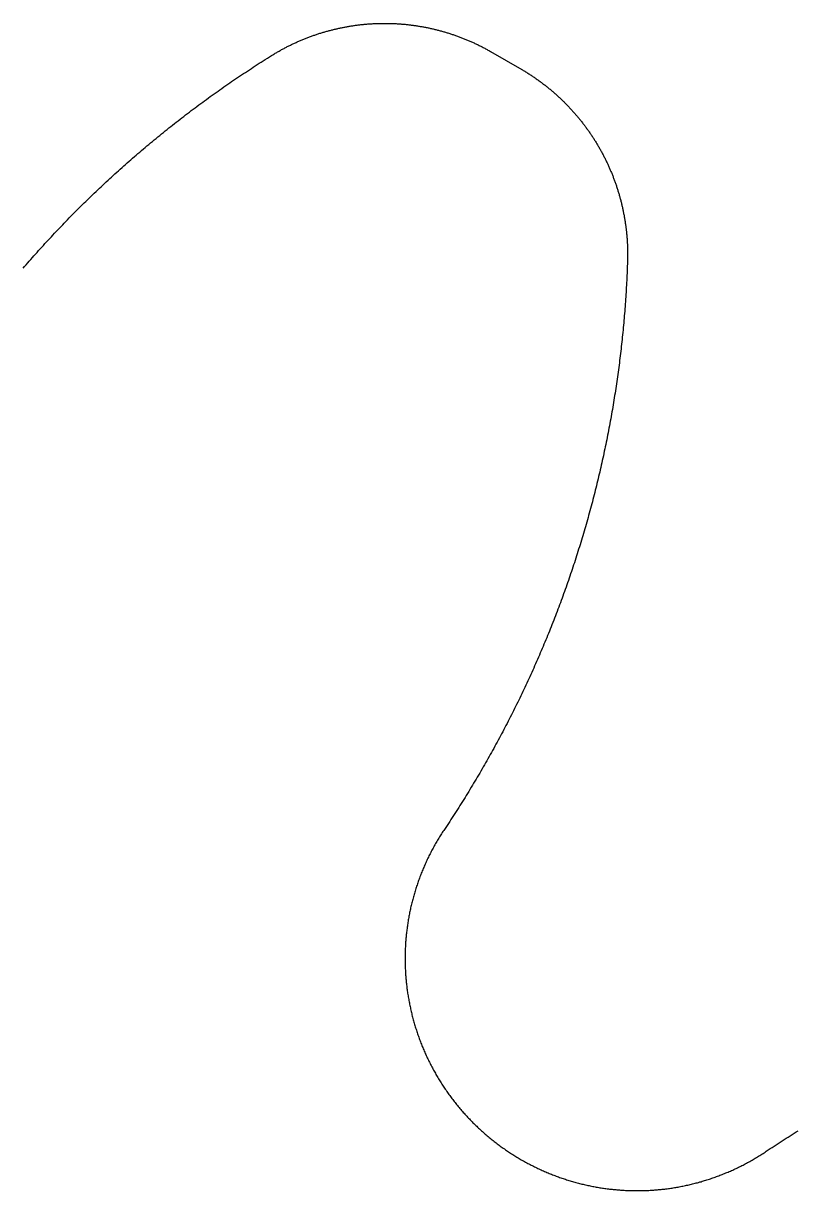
# Model space of a CAD drawing. Header units: millimetres. Extents: x 0 to 300, y 0 to 160.
# Drawn here: x 186.599 to 189.491, y 129.222 to 133.581 of the extents above; entities that cross this region are included whole.
import ezdxf

# ---------------------------------------------------------------- set-up
doc = ezdxf.new("R2010")
doc.units = ezdxf.units.MM
doc.header["$MEASUREMENT"] = 0
doc.layers.add('Layer 1', color=1, linetype='Continuous', true_color=0xff0000)

msp = doc.modelspace()

# ---------------------------------------------------------------- linework, layer by layer
at = {"layer": 'Layer 1'}
msp.add_lwpolyline([(186.5977, 132.6663), (186.6034, 132.673), (186.6092, 132.6796), (186.6149, 132.6862), (186.6207, 132.6929), (186.6265, 132.6995), (186.6324, 132.706), (186.6382, 132.7126), (186.644, 132.7192), (186.6499, 132.7257), (186.6558, 132.7323), (186.6617, 132.7388), (186.6676, 132.7453), (186.6735, 132.7518), (186.6794, 132.7583), (186.6854, 132.7648), (186.6913, 132.7712), (186.6973, 132.7777), (186.7033, 132.7841), (186.7093, 132.7905), (186.7153, 132.797), (186.7213, 132.8033), (186.7274, 132.8097), (186.7334, 132.8161), (186.7395, 132.8225), (186.7456, 132.8288), (186.7517, 132.8351), (186.7578, 132.8415), (186.7639, 132.8478), (186.7701, 132.8541), (186.7762, 132.8603), (186.7824, 132.8666), (186.7886, 132.8728), (186.7948, 132.8791), (186.801, 132.8853), (186.8072, 132.8915), (186.8134, 132.8977), (186.8197, 132.9039), (186.826, 132.9101), (186.8322, 132.9162), (186.8385, 132.9224), (186.8448, 132.9285), (186.8512, 132.9346), (186.8575, 132.9407), (186.8638, 132.9468), (186.8702, 132.9529), (186.8766, 132.959), (186.883, 132.965), (186.8894, 132.971), (186.8958, 132.9771), (186.9022, 132.9831), (186.9086, 132.9891), (186.9151, 132.9951), (186.9215, 133.001), (186.928, 133.007), (186.9345, 133.0129), (186.941, 133.0188), (186.9475, 133.0248), (186.9541, 133.0307), (186.9606, 133.0365), (186.9672, 133.0424), (186.9738, 133.0483), (186.9803, 133.0541), (186.9869, 133.0599), (186.9936, 133.0658), (187.0002, 133.0716), (187.0068, 133.0773), (187.0135, 133.0831), (187.0201, 133.0889), (187.0268, 133.0946), (187.0335, 133.1003), (187.0402, 133.1061), (187.0469, 133.1118), (187.0536, 133.1174), (187.0604, 133.1231), (187.0671, 133.1288), (187.0739, 133.1344), (187.0807, 133.1401), (187.0875, 133.1457), (187.0943, 133.1513), (187.1011, 133.1569), (187.1079, 133.1624), (187.1148, 133.168), (187.1216, 133.1735), (187.1285, 133.1791), (187.1354, 133.1846), (187.1423, 133.1901), (187.1492, 133.1956), (187.1561, 133.201), (187.163, 133.2065), (187.17, 133.2119), (187.1769, 133.2174), (187.1839, 133.2228), (187.1909, 133.2282), (187.1979, 133.2336), (187.2049, 133.2389), (187.2119, 133.2443), (187.2189, 133.2496), (187.226, 133.2549), (187.233, 133.2602), (187.2401, 133.2655), (187.2472, 133.2708), (187.2543, 133.2761), (187.2614, 133.2813), (187.2685, 133.2866), (187.2756, 133.2918), (187.2827, 133.297), (187.2899, 133.3022), (187.2971, 133.3074), (187.3042, 133.3125), (187.3114, 133.3177), (187.3186, 133.3228), (187.3258, 133.3279), (187.3331, 133.333), (187.3403, 133.3381), (187.3476, 133.3432), (187.3548, 133.3482), (187.3621, 133.3532), (187.3694, 133.3583), (187.3767, 133.3633), (187.384, 133.3683), (187.3913, 133.3732), (187.3986, 133.3782), (187.406, 133.3832), (187.4133, 133.3881), (187.4207, 133.393), (187.4281, 133.3979), (187.4355, 133.4028), (187.4429, 133.4077), (187.4503, 133.4125), (187.4577, 133.4173), (187.4652, 133.4222), (187.4726, 133.427), (187.4801, 133.4318), (187.4876, 133.4365), (187.495, 133.4413), (187.5025, 133.446), (187.5101, 133.4508), (187.5176, 133.4555), (187.5251, 133.4602), (187.528, 133.462), (187.531, 133.4638), (187.5339, 133.4656), (187.5368, 133.4673), (187.5398, 133.4691), (187.5427, 133.4708), (187.5457, 133.4725), (187.5486, 133.4743), (187.5516, 133.476), (187.5546, 133.4776), (187.5576, 133.4793), (187.5606, 133.481), (187.5635, 133.4826), (187.5665, 133.4843), (187.5695, 133.4859), (187.5725, 133.4875), (187.5756, 133.4891), (187.5786, 133.4906), (187.5816, 133.4922), (187.5846, 133.4938), (187.5877, 133.4953), (187.5907, 133.4968), (187.5937, 133.4983), (187.5968, 133.4998), (187.5998, 133.5013), (187.6029, 133.5028), (187.6059, 133.5042), (187.609, 133.5057), (187.6121, 133.5071), (187.6152, 133.5085), (187.6182, 133.5099), (187.6213, 133.5113), (187.6244, 133.5127), (187.6275, 133.514), (187.6306, 133.5154), (187.6337, 133.5167), (187.6368, 133.518), (187.6399, 133.5193), (187.643, 133.5206), (187.6462, 133.5219), (187.6493, 133.5232), (187.6524, 133.5244), (187.6555, 133.5256), (187.6587, 133.5269), (187.6618, 133.5281), (187.665, 133.5293), (187.6681, 133.5305), (187.6713, 133.5316), (187.6744, 133.5328), (187.6776, 133.5339), (187.6807, 133.535), (187.6839, 133.5362), (187.6871, 133.5373), (187.6902, 133.5383), (187.6934, 133.5394), (187.6966, 133.5405), (187.6998, 133.5415), (187.703, 133.5425), (187.7062, 133.5436), (187.7094, 133.5446), (187.7126, 133.5456), (187.7158, 133.5465), (187.719, 133.5475), (187.7222, 133.5484), (187.7254, 133.5494), (187.7286, 133.5503), (187.7318, 133.5512), (187.735, 133.5521), (187.7382, 133.553), (187.7415, 133.5539), (187.7447, 133.5547), (187.7479, 133.5555), (187.7512, 133.5564), (187.7544, 133.5572), (187.7576, 133.558), (187.7609, 133.5588), (187.7641, 133.5595), (187.7674, 133.5603), (187.7706, 133.561), (187.7739, 133.5618), (187.7771, 133.5625), (187.7804, 133.5632), (187.7836, 133.5639), (187.7869, 133.5646), (187.7902, 133.5652), (187.7934, 133.5659), (187.7967, 133.5665), (187.8, 133.5671), (187.8032, 133.5677), (187.8065, 133.5683), (187.8098, 133.5689), (187.8131, 133.5695), (187.8163, 133.57), (187.8196, 133.5706), (187.8229, 133.5711), (187.8262, 133.5716), (187.8295, 133.5721), (187.8328, 133.5726), (187.8361, 133.573), (187.8393, 133.5735), (187.8426, 133.5739), (187.8459, 133.5744), (187.8492, 133.5748), (187.8525, 133.5752), (187.8558, 133.5756), (187.8591, 133.576), (187.8624, 133.5763), (187.8657, 133.5767), (187.869, 133.577), (187.8723, 133.5773), (187.8756, 133.5776), (187.8789, 133.5779), (187.8822, 133.5782), (187.8856, 133.5785), (187.8889, 133.5787), (187.8922, 133.5789), (187.8955, 133.5792), (187.8988, 133.5794), (187.9021, 133.5796), (187.9054, 133.5798), (187.9087, 133.5799), (187.912, 133.5801), (187.9154, 133.5802), (187.9187, 133.5803), (187.922, 133.5805), (187.9253, 133.5806), (187.9286, 133.5806), (187.9319, 133.5807), (187.9353, 133.5808), (187.9386, 133.5808), (187.9419, 133.5809), (187.9452, 133.5809), (187.9485, 133.5809), (187.9518, 133.5809), (187.9552, 133.5808), (187.9585, 133.5808), (187.9618, 133.5808), (187.9651, 133.5807), (187.9684, 133.5806), (187.9717, 133.5805), (187.9751, 133.5804), (187.9784, 133.5803), (187.9817, 133.5802), (187.985, 133.58), (187.9883, 133.5798), (187.9916, 133.5797), (187.995, 133.5795), (187.9983, 133.5793), (188.0016, 133.5791), (188.0049, 133.5788), (188.0082, 133.5786), (188.0115, 133.5783), (188.0148, 133.5781), (188.0181, 133.5778), (188.0214, 133.5775), (188.0248, 133.5772), (188.0281, 133.5768), (188.0314, 133.5765), (188.0347, 133.5761), (188.038, 133.5758), (188.0413, 133.5754), (188.0446, 133.575), (188.0479, 133.5746), (188.0512, 133.5742), (188.0545, 133.5737), (188.0578, 133.5733), (188.0611, 133.5728), (188.0644, 133.5723), (188.0676, 133.5719), (188.0709, 133.5713), (188.0742, 133.5708), (188.0775, 133.5703), (188.0808, 133.5697), (188.0841, 133.5692), (188.0874, 133.5686), (188.0906, 133.568), (188.0939, 133.5674), (188.0972, 133.5668), (188.1005, 133.5662), (188.1037, 133.5655), (188.107, 133.5649), (188.1103, 133.5642), (188.1135, 133.5635), (188.1168, 133.5628), (188.1201, 133.5621), (188.1233, 133.5614), (188.1266, 133.5607), (188.1298, 133.5599), (188.1331, 133.5591), (188.1363, 133.5583), (188.1396, 133.5576), (188.1428, 133.5567), (188.1461, 133.5559), (188.1493, 133.5551), (188.1525, 133.5542), (188.1558, 133.5534), (188.159, 133.5525), (188.1622, 133.5516), (188.1655, 133.5507), (188.1687, 133.5498), (188.1719, 133.5489), (188.1751, 133.5479), (188.1783, 133.5469), (188.1816, 133.546), (188.1848, 133.545), (188.188, 133.544), (188.1912, 133.543), (188.1944, 133.5419), (188.1976, 133.5409), (188.2008, 133.5398), (188.2039, 133.5388), (188.2071, 133.5377), (188.2103, 133.5366), (188.2135, 133.5355), (188.2167, 133.5343), (188.2198, 133.5332), (188.223, 133.5321), (188.2262, 133.5309), (188.2293, 133.5297), (188.2325, 133.5285), (188.2356, 133.5273), (188.2388, 133.5261), (188.2419, 133.5248), (188.2451, 133.5236), (188.2482, 133.5223), (188.2513, 133.5211), (188.2545, 133.5198), (188.2576, 133.5185), (188.2607, 133.5171), (188.2638, 133.5158), (188.2669, 133.5145), (188.27, 133.5131), (188.2731, 133.5117), (188.2762, 133.5103), (188.2793, 133.5089), (188.2824, 133.5075), (188.2855, 133.5061), (188.2886, 133.5046), (188.2917, 133.5032), (188.2947, 133.5017), (188.2978, 133.5002), (188.3009, 133.4987), (188.3039, 133.4972), (188.307, 133.4957), (188.31, 133.4942), (188.3131, 133.4926), (188.3161, 133.491), (188.3191, 133.4894), (188.3222, 133.4879), (188.3252, 133.4862), (188.3282, 133.4846), (188.3312, 133.483), (188.3342, 133.4813), (188.3372, 133.4797), (188.3402, 133.478), (188.3432, 133.4763), (188.4601, 133.4088), (188.4631, 133.407), (188.466, 133.4053), (188.469, 133.4035), (188.4719, 133.4017), (188.4748, 133.3999), (188.4777, 133.3981), (188.4806, 133.3963), (188.4835, 133.3945), (188.4864, 133.3926), (188.4893, 133.3908), (188.4922, 133.3889), (188.495, 133.3871), (188.4979, 133.3852), (188.5007, 133.3833), (188.5035, 133.3814), (188.5064, 133.3795), (188.5092, 133.3775), (188.512, 133.3756), (188.5147, 133.3737), (188.5175, 133.3717), (188.5203, 133.3697), (188.5231, 133.3678), (188.5258, 133.3658), (188.5286, 133.3638), (188.5313, 133.3617), (188.534, 133.3597), (188.5367, 133.3577), (188.5394, 133.3556), (188.5421, 133.3536), (188.5448, 133.3515), (188.5475, 133.3495), (188.5501, 133.3474), (188.5528, 133.3453), (188.5554, 133.3432), (188.5581, 133.3411), (188.5607, 133.3389), (188.5633, 133.3368), (188.5659, 133.3346), (188.5685, 133.3325), (188.5711, 133.3303), (188.5736, 133.3281), (188.5762, 133.326), (188.5788, 133.3238), (188.5813, 133.3216), (188.5838, 133.3193), (188.5863, 133.3171), (188.5889, 133.3149), (188.5914, 133.3126), (188.5938, 133.3104), (188.5963, 133.3081), (188.5988, 133.3058), (188.6013, 133.3035), (188.6037, 133.3012), (188.6061, 133.2989), (188.6086, 133.2966), (188.611, 133.2943), (188.6134, 133.292), (188.6158, 133.2896), (188.6182, 133.2873), (188.6206, 133.2849), (188.6229, 133.2826), (188.6253, 133.2802), (188.6276, 133.2778), (188.63, 133.2754), (188.6323, 133.273), (188.6346, 133.2706), (188.6369, 133.2681), (188.6392, 133.2657), (188.6415, 133.2633), (188.6437, 133.2608), (188.646, 133.2584), (188.6482, 133.2559), (188.6505, 133.2534), (188.6527, 133.2509), (188.6549, 133.2484), (188.6571, 133.2459), (188.6593, 133.2434), (188.6615, 133.2409), (188.6637, 133.2384), (188.6658, 133.2358), (188.668, 133.2333), (188.6701, 133.2307), (188.6722, 133.2282), (188.6743, 133.2256), (188.6765, 133.223), (188.6785, 133.2204), (188.6806, 133.2178), (188.6827, 133.2152), (188.6848, 133.2126), (188.6868, 133.21), (188.6889, 133.2074), (188.6909, 133.2047), (188.6929, 133.2021), (188.6949, 133.1994), (188.6969, 133.1968), (188.6989, 133.1941), (188.7008, 133.1914), (188.7028, 133.1887), (188.7048, 133.186), (188.7067, 133.1833), (188.7086, 133.1806), (188.7105, 133.1779), (188.7124, 133.1752), (188.7143, 133.1725), (188.7162, 133.1697), (188.7181, 133.167), (188.7199, 133.1642), (188.7218, 133.1615), (188.7236, 133.1587), (188.7254, 133.1559), (188.7272, 133.1531), (188.729, 133.1504), (188.7308, 133.1476), (188.7326, 133.1448), (188.7343, 133.1419), (188.7361, 133.1391), (188.7378, 133.1363), (188.7396, 133.1335), (188.7413, 133.1306), (188.743, 133.1278), (188.7447, 133.1249), (188.7464, 133.1221), (188.748, 133.1192), (188.7497, 133.1163), (188.7513, 133.1134), (188.753, 133.1106), (188.7546, 133.1077), (188.7562, 133.1048), (188.7578, 133.1018), (188.7594, 133.0989), (188.7609, 133.096), (188.7625, 133.0931), (188.764, 133.0902), (188.7656, 133.0872), (188.7671, 133.0843), (188.7686, 133.0813), (188.7701, 133.0784), (188.7716, 133.0754), (188.7731, 133.0724), (188.7745, 133.0694), (188.776, 133.0664), (188.7774, 133.0635), (188.7789, 133.0605), (188.7803, 133.0575), (188.7817, 133.0545), (188.7831, 133.0514), (188.7844, 133.0484), (188.7858, 133.0454), (188.7872, 133.0424), (188.7885, 133.0393), (188.7898, 133.0363), (188.7911, 133.0332), (188.7924, 133.0302), (188.7937, 133.0271), (188.795, 133.024), (188.7963, 133.021), (188.7975, 133.0179), (188.7988, 133.0148), (188.8, 133.0117), (188.8012, 133.0086), (188.8024, 133.0055), (188.8036, 133.0024), (188.8048, 132.9993), (188.8059, 132.9962), (188.8071, 132.9931), (188.8082, 132.9899), (188.8093, 132.9868), (188.8104, 132.9837), (188.8115, 132.9805), (188.8126, 132.9774), (188.8137, 132.9742), (188.8147, 132.9711), (188.8158, 132.9679), (188.8168, 132.9648), (188.8178, 132.9616), (188.8189, 132.9584), (188.8198, 132.9552), (188.8208, 132.952), (188.8218, 132.9489), (188.8227, 132.9457), (188.8237, 132.9425), (188.8246, 132.9393), (188.8255, 132.9361), (188.8264, 132.9328), (188.8273, 132.9296), (188.8282, 132.9264), (188.8291, 132.9232), (188.8299, 132.9199), (188.8307, 132.9167), (188.8316, 132.9135), (188.8324, 132.9102), (188.8332, 132.907), (188.834, 132.9037), (188.8347, 132.9005), (188.8355, 132.8972), (188.8362, 132.8939), (188.8369, 132.8907), (188.8377, 132.8874), (188.8384, 132.8841), (188.839, 132.8809), (188.8397, 132.8776), (188.8404, 132.8743), (188.841, 132.871), (188.8417, 132.8677), (188.8423, 132.8644), (188.8429, 132.8611), (188.8435, 132.8578), (188.8441, 132.8545), (188.8446, 132.8512), (188.8452, 132.8479), (188.8457, 132.8445), (188.8462, 132.8412), (188.8467, 132.8379), (188.8472, 132.8346), (188.8477, 132.8312), (188.8482, 132.8279), (188.8486, 132.8245), (188.8491, 132.8212), (188.8495, 132.8179), (188.8499, 132.8145), (188.8503, 132.8112), (188.8507, 132.8078), (188.8511, 132.8044), (188.8514, 132.8011), (188.8518, 132.7977), (188.8521, 132.7943), (188.8524, 132.791), (188.8527, 132.7876), (188.853, 132.7842), (188.8533, 132.7808), (188.8535, 132.7775), (188.8538, 132.7741), (188.854, 132.7707), (188.8542, 132.7673), (188.8544, 132.7639), (188.8546, 132.7605), (188.8548, 132.7571), (188.8549, 132.7537), (188.8551, 132.7503), (188.8552, 132.7469), (188.8553, 132.7435), (188.8554, 132.7401), (188.8555, 132.7367), (188.8555, 132.7333), (188.8556, 132.7299), (188.8556, 132.7265), (188.8557, 132.723), (188.8557, 132.7196), (188.8557, 132.7162), (188.8557, 132.7128), (188.8556, 132.7093), (188.8556, 132.7059), (188.8555, 132.7025), (188.8554, 132.6991), (188.8554, 132.6956), (188.8552, 132.6922), (188.8549, 132.6833), (188.8546, 132.6744), (188.8543, 132.6656), (188.8539, 132.6567), (188.8535, 132.6479), (188.8531, 132.639), (188.8527, 132.6301), (188.8523, 132.6213), (188.8518, 132.6124), (188.8514, 132.6036), (188.8509, 132.5947), (188.8504, 132.5859), (188.8498, 132.577), (188.8493, 132.5682), (188.8487, 132.5594), (188.8481, 132.5505), (188.8475, 132.5417), (188.8469, 132.5329), (188.8462, 132.524), (188.8455, 132.5152), (188.8449, 132.5064), (188.8441, 132.4976), (188.8434, 132.4887), (188.8427, 132.4799), (188.8419, 132.4711), (188.8411, 132.4623), (188.8403, 132.4535), (188.8395, 132.4447), (188.8387, 132.4359), (188.8378, 132.4271), (188.8369, 132.4183), (188.836, 132.4095), (188.8351, 132.4007), (188.8342, 132.3919), (188.8332, 132.3831), (188.8322, 132.3744), (188.8312, 132.3656), (188.8302, 132.3568), (188.8292, 132.348), (188.8282, 132.3393), (188.8271, 132.3305), (188.826, 132.3217), (188.8249, 132.313), (188.8238, 132.3042), (188.8226, 132.2955), (188.8214, 132.2867), (188.8203, 132.278), (188.8191, 132.2692), (188.8178, 132.2605), (188.8166, 132.2518), (188.8153, 132.243), (188.8141, 132.2343), (188.8128, 132.2256), (188.8114, 132.2169), (188.8101, 132.2082), (188.8088, 132.1994), (188.8074, 132.1907), (188.806, 132.182), (188.8046, 132.1733), (188.8032, 132.1646), (188.8017, 132.1559), (188.8002, 132.1473), (188.7988, 132.1386), (188.7972, 132.1299), (188.7957, 132.1212), (188.7942, 132.1125), (188.7926, 132.1039), (188.791, 132.0952), (188.7894, 132.0865), (188.7878, 132.0779), (188.7862, 132.0692), (188.7845, 132.0606), (188.7829, 132.0519), (188.7812, 132.0433), (188.7795, 132.0346), (188.7777, 132.026), (188.776, 132.0174), (188.7742, 132.0088), (188.7724, 132.0001), (188.7706, 131.9915), (188.7688, 131.9829), (188.767, 131.9743), (188.7651, 131.9657), (188.7632, 131.9571), (188.7613, 131.9485), (188.7594, 131.9399), (188.7575, 131.9313), (188.7555, 131.9228), (188.7535, 131.9142), (188.7516, 131.9056), (188.7495, 131.8971), (188.7475, 131.8885), (188.7455, 131.8799), (188.7434, 131.8714), (188.7413, 131.8628), (188.7392, 131.8543), (188.7371, 131.8458), (188.735, 131.8372), (188.7328, 131.8287), (188.7306, 131.8202), (188.7284, 131.8117), (188.7262, 131.8032), (188.724, 131.7947), (188.7218, 131.7862), (188.7195, 131.7777), (188.7172, 131.7692), (188.7149, 131.7607), (188.7126, 131.7522), (188.7102, 131.7437), (188.7079, 131.7353), (188.7055, 131.7268), (188.7031, 131.7183), (188.7007, 131.7099), (188.6983, 131.7014), (188.6958, 131.693), (188.6933, 131.6846), (188.6908, 131.6761), (188.6883, 131.6677), (188.6858, 131.6593), (188.6833, 131.6509), (188.6807, 131.6424), (188.6781, 131.634), (188.6755, 131.6256), (188.6729, 131.6173), (188.6703, 131.6089), (188.6676, 131.6005), (188.665, 131.5921), (188.6623, 131.5837), (188.6596, 131.5754), (188.6568, 131.567), (188.6541, 131.5587), (188.6513, 131.5503), (188.6486, 131.542), (188.6458, 131.5337), (188.643, 131.5253), (188.6401, 131.517), (188.6373, 131.5087), (188.6344, 131.5004), (188.6315, 131.4921), (188.6286, 131.4838), (188.6257, 131.4755), (188.6227, 131.4672), (188.6198, 131.4589), (188.6168, 131.4507), (188.6138, 131.4424), (188.6108, 131.4341), (188.6078, 131.4259), (188.6047, 131.4176), (188.6016, 131.4094), (188.5986, 131.4012), (188.5955, 131.3929), (188.5923, 131.3847), (188.5892, 131.3765), (188.586, 131.3683), (188.5829, 131.3601), (188.5797, 131.3519), (188.5765, 131.3437), (188.5732, 131.3355), (188.57, 131.3273), (188.5667, 131.3192), (188.5634, 131.311), (188.5601, 131.3029), (188.5568, 131.2947), (188.5535, 131.2866), (188.5501, 131.2784), (188.5467, 131.2703), (188.5434, 131.2622), (188.5399, 131.2541), (188.5365, 131.246), (188.5331, 131.2379), (188.5296, 131.2298), (188.5261, 131.2217), (188.5226, 131.2136), (188.5191, 131.2056), (188.5156, 131.1975), (188.512, 131.1895), (188.5085, 131.1814), (188.5049, 131.1734), (188.5013, 131.1653), (188.4977, 131.1573), (188.494, 131.1493), (188.4904, 131.1413), (188.4867, 131.1333), (188.483, 131.1253), (188.4793, 131.1173), (188.4756, 131.1093), (188.4718, 131.1013), (188.4681, 131.0934), (188.4643, 131.0854), (188.4605, 131.0775), (188.4567, 131.0695), (188.4528, 131.0616), (188.449, 131.0537), (188.4451, 131.0458), (188.4412, 131.0378), (188.4373, 131.0299), (188.4334, 131.022), (188.4295, 131.0142), (188.4255, 131.0063), (188.4216, 130.9984), (188.4176, 130.9905), (188.4136, 130.9827), (188.4095, 130.9748), (188.4055, 130.967), (188.4014, 130.9592), (188.3974, 130.9514), (188.3933, 130.9435), (188.3891, 130.9357), (188.385, 130.9279), (188.3809, 130.9201), (188.3767, 130.9124), (188.3725, 130.9046), (188.3683, 130.8968), (188.3641, 130.8891), (188.3599, 130.8813), (188.3556, 130.8736), (188.3514, 130.8659), (188.3471, 130.8581), (188.3428, 130.8504), (188.3384, 130.8427), (188.3341, 130.835), (188.3298, 130.8273), (188.3254, 130.8196), (188.321, 130.812), (188.3166, 130.8043), (188.3122, 130.7967), (188.3077, 130.789), (188.3033, 130.7814), (188.2988, 130.7738), (188.2943, 130.7661), (188.2898, 130.7585), (188.2853, 130.7509), (188.2807, 130.7433), (188.2762, 130.7358), (188.2716, 130.7282), (188.267, 130.7206), (188.2624, 130.7131), (188.2577, 130.7055), (188.2531, 130.698), (188.2484, 130.6905), (188.2437, 130.6829), (188.239, 130.6754), (188.2343, 130.6679), (188.2296, 130.6604), (188.2248, 130.653), (188.2201, 130.6455), (188.2153, 130.638), (188.2105, 130.6306), (188.2057, 130.6231), (188.2008, 130.6157), (188.196, 130.6083), (188.1911, 130.6009), (188.1862, 130.5934), (188.1813, 130.5861), (188.1764, 130.5787), (188.1715, 130.5713), (188.1688, 130.5673), (188.1661, 130.5632), (188.1635, 130.5592), (188.1609, 130.5551), (188.1583, 130.551), (188.1557, 130.5469), (188.1532, 130.5428), (188.1507, 130.5387), (188.1482, 130.5346), (188.1457, 130.5305), (188.1433, 130.5264), (188.1408, 130.5222), (188.1385, 130.5181), (188.1361, 130.5139), (188.1338, 130.5097), (188.1314, 130.5055), (188.1292, 130.5014), (188.1269, 130.4972), (188.1247, 130.493), (188.1224, 130.4887), (188.1203, 130.4845), (188.1181, 130.4803), (188.116, 130.476), (188.1138, 130.4718), (188.1118, 130.4675), (188.1097, 130.4633), (188.1076, 130.459), (188.1056, 130.4547), (188.1036, 130.4504), (188.1017, 130.4461), (188.0997, 130.4418), (188.0978, 130.4375), (188.0959, 130.4332), (188.0941, 130.4289), (188.0922, 130.4245), (188.0904, 130.4202), (188.0886, 130.4159), (188.0869, 130.4115), (188.0851, 130.4071), (188.0834, 130.4028), (188.0817, 130.3984), (188.0801, 130.394), (188.0784, 130.3896), (188.0768, 130.3853), (188.0752, 130.3809), (188.0737, 130.3764), (188.0721, 130.372), (188.0706, 130.3676), (188.0691, 130.3632), (188.0676, 130.3588), (188.0662, 130.3543), (188.0648, 130.3499), (188.0634, 130.3455), (188.062, 130.341), (188.0607, 130.3366), (188.0594, 130.3321), (188.0581, 130.3276), (188.0568, 130.3232), (188.0555, 130.3187), (188.0543, 130.3142), (188.0531, 130.3097), (188.052, 130.3053), (188.0508, 130.3008), (188.0497, 130.2963), (188.0486, 130.2918), (188.0475, 130.2873), (188.0465, 130.2828), (188.0454, 130.2782), (188.0445, 130.2737), (188.0435, 130.2692), (188.0425, 130.2647), (188.0416, 130.2602), (188.0407, 130.2556), (188.0398, 130.2511), (188.039, 130.2466), (188.0381, 130.242), (188.0373, 130.2375), (188.0366, 130.233), (188.0358, 130.2284), (188.0351, 130.2239), (188.0344, 130.2193), (188.0337, 130.2148), (188.033, 130.2102), (188.0324, 130.2056), (188.0318, 130.2011), (188.0312, 130.1965), (188.0307, 130.192), (188.0301, 130.1874), (188.0296, 130.1828), (188.0291, 130.1783), (188.0287, 130.1737), (188.0282, 130.1691), (188.0278, 130.1645), (188.0274, 130.16), (188.0271, 130.1554), (188.0267, 130.1508), (188.0264, 130.1462), (188.0261, 130.1417), (188.0258, 130.1371), (188.0256, 130.1325), (188.0254, 130.1279), (188.0252, 130.1233), (188.025, 130.1188), (188.0249, 130.1142), (188.0248, 130.1096), (188.0247, 130.105), (188.0246, 130.1004), (188.0245, 130.0959), (188.0245, 130.0913), (188.0245, 130.0867), (188.0245, 130.0821), (188.0246, 130.0775), (188.0247, 130.073), (188.0247, 130.0684), (188.0249, 130.0638), (188.025, 130.0592), (188.0252, 130.0547), (188.0254, 130.0501), (188.0256, 130.0455), (188.0258, 130.041), (188.0261, 130.0364), (188.0264, 130.0318), (188.0267, 130.0273), (188.027, 130.0227), (188.0274, 130.0181), (188.0278, 130.0136), (188.0282, 130.009), (188.0286, 130.0045), (188.0291, 129.9999), (188.0295, 129.9954), (188.0301, 129.9908), (188.0306, 129.9863), (188.0311, 129.9817), (188.0317, 129.9772), (188.0323, 129.9727), (188.0329, 129.9681), (188.0336, 129.9636), (188.0342, 129.9591), (188.0349, 129.9545), (188.0357, 129.95), (188.0364, 129.9455), (188.0372, 129.941), (188.038, 129.9365), (188.0388, 129.932), (188.0396, 129.9275), (188.0405, 129.923), (188.0414, 129.9185), (188.0423, 129.914), (188.0432, 129.9095), (188.0442, 129.905), (188.0451, 129.9006), (188.0461, 129.8961), (188.0472, 129.8916), (188.0482, 129.8872), (188.0493, 129.8827), (188.0504, 129.8783), (188.0515, 129.8738), (188.0527, 129.8694), (188.0538, 129.8649), (188.055, 129.8605), (188.0562, 129.8561), (188.0575, 129.8517), (188.0588, 129.8473), (188.06, 129.8428), (188.0614, 129.8384), (188.0627, 129.8341), (188.064, 129.8297), (188.0654, 129.8253), (188.0668, 129.8209), (188.0683, 129.8165), (188.0697, 129.8122), (188.0712, 129.8078), (188.0727, 129.8035), (188.0742, 129.7991), (188.0758, 129.7948), (188.0773, 129.7905), (188.0789, 129.7861), (188.0805, 129.7818), (188.0822, 129.7775), (188.0839, 129.7732), (188.0855, 129.7689), (188.0873, 129.7646), (188.089, 129.7604), (188.0907, 129.7561), (188.0925, 129.7518), (188.0943, 129.7476), (188.0962, 129.7433), (188.098, 129.7391), (188.0999, 129.7349), (188.1018, 129.7307), (188.1037, 129.7264), (188.1057, 129.7222), (188.1076, 129.7181), (188.1096, 129.7139), (188.1116, 129.7097), (188.1137, 129.7055), (188.1157, 129.7014), (188.1178, 129.6972), (188.1199, 129.6931), (188.1221, 129.689), (188.1242, 129.6848), (188.1264, 129.6807), (188.1286, 129.6766), (188.1308, 129.6725), (188.1331, 129.6685), (188.1353, 129.6644), (188.1376, 129.6603), (188.1399, 129.6563), (188.1423, 129.6522), (188.1447, 129.6482), (188.147, 129.6442), (188.1494, 129.6402), (188.1519, 129.6362), (188.1543, 129.6322), (188.1568, 129.6282), (188.1593, 129.6243), (188.1618, 129.6203), (188.1644, 129.6164), (188.167, 129.6124), (188.1696, 129.6085), (188.1722, 129.6046), (188.1748, 129.6007), (188.1775, 129.5968), (188.1802, 129.593), (188.1829, 129.5891), (188.1856, 129.5853), (188.1884, 129.5814), (188.1911, 129.5776), (188.1939, 129.5738), (188.1968, 129.57), (188.1996, 129.5662), (188.2025, 129.5624), (188.2054, 129.5587), (188.2083, 129.5549), (188.2112, 129.5512), (188.2142, 129.5475), (188.2172, 129.5438), (188.2202, 129.5401), (188.2232, 129.5364), (188.2263, 129.5327), (188.2294, 129.5291), (188.2325, 129.5254), (188.2356, 129.5218), (188.2387, 129.5182), (188.2419, 129.5146), (188.2451, 129.511), (188.2483, 129.5075), (188.2515, 129.5039), (188.2548, 129.5004), (188.2581, 129.4968), (188.2614, 129.4933), (188.2647, 129.4898), (188.2681, 129.4863), (188.2714, 129.4829), (188.2748, 129.4794), (188.2782, 129.476), (188.2817, 129.4726), (188.2851, 129.4692), (188.2886, 129.4658), (188.2921, 129.4624), (188.2956, 129.4591), (188.2991, 129.4558), (188.3026, 129.4525), (188.3062, 129.4493), (188.3097, 129.446), (188.3133, 129.4428), (188.3169, 129.4396), (188.3205, 129.4365), (188.3241, 129.4333), (188.3277, 129.4302), (188.3314, 129.4271), (188.335, 129.424), (188.3387, 129.4209), (188.3424, 129.4179), (188.3461, 129.4149), (188.3498, 129.4119), (188.3535, 129.409), (188.3572, 129.406), (188.361, 129.4031), (188.3647, 129.4002), (188.3685, 129.3973), (188.3723, 129.3945), (188.3761, 129.3917), (188.3799, 129.3889), (188.3837, 129.3861), (188.3876, 129.3833), (188.3914, 129.3806), (188.3953, 129.3779), (188.3991, 129.3752), (188.403, 129.3725), (188.4069, 129.3699), (188.4108, 129.3673), (188.4147, 129.3647), (188.4187, 129.3621), (188.4226, 129.3596), (188.4266, 129.357), (188.4305, 129.3545), (188.4345, 129.352), (188.4385, 129.3496), (188.4425, 129.3472), (188.4465, 129.3447), (188.4505, 129.3424), (188.4545, 129.34), (188.4586, 129.3376), (188.4626, 129.3353), (188.4667, 129.333), (188.4708, 129.3308), (188.4748, 129.3285), (188.4789, 129.3263), (188.483, 129.3241), (188.4871, 129.3219), (188.4913, 129.3198), (188.4954, 129.3176), (188.4995, 129.3155), (188.5037, 129.3134), (188.5078, 129.3114), (188.512, 129.3093), (188.5162, 129.3073), (188.5204, 129.3053), (188.5246, 129.3033), (188.5288, 129.3014), (188.533, 129.2995), (188.5372, 129.2976), (188.5414, 129.2957), (188.5457, 129.2939), (188.5499, 129.292), (188.5541, 129.2902), (188.5584, 129.2884), (188.5627, 129.2867), (188.567, 129.2849), (188.5712, 129.2832), (188.5755, 129.2815), (188.5798, 129.2799), (188.5841, 129.2782), (188.5885, 129.2766), (188.5928, 129.275), (188.5971, 129.2735), (188.6014, 129.2719), (188.6058, 129.2704), (188.6101, 129.2689), (188.6145, 129.2674), (188.6189, 129.2659), (188.6232, 129.2645), (188.6276, 129.2631), (188.632, 129.2617), (188.6364, 129.2604), (188.6408, 129.259), (188.6452, 129.2577), (188.6496, 129.2564), (188.654, 129.2552), (188.6584, 129.2539), (188.6628, 129.2527), (188.6673, 129.2515), (188.6717, 129.2503), (188.6761, 129.2492), (188.6806, 129.2481), (188.685, 129.247), (188.6895, 129.2459), (188.6939, 129.2448), (188.6984, 129.2438), (188.7029, 129.2428), (188.7074, 129.2418), (188.7118, 129.2409), (188.7163, 129.2399), (188.7208, 129.239), (188.7253, 129.2382), (188.7298, 129.2373), (188.7343, 129.2364), (188.7388, 129.2356), (188.7433, 129.2348), (188.7478, 129.2341), (188.7523, 129.2333), (188.7569, 129.2326), (188.7614, 129.2319), (188.7659, 129.2312), (188.7704, 129.2306), (188.775, 129.23), (188.7795, 129.2294), (188.7841, 129.2288), (188.7886, 129.2283), (188.7931, 129.2277), (188.7977, 129.2272), (188.8022, 129.2267), (188.8068, 129.2263), (188.8113, 129.2259), (188.8159, 129.2254), (188.8205, 129.2251), (188.825, 129.2247), (188.8296, 129.2244), (188.8341, 129.2241), (188.8387, 129.2238), (188.8433, 129.2235), (188.8479, 129.2233), (188.8524, 129.223), (188.857, 129.2228), (188.8616, 129.2227), (188.8661, 129.2225), (188.8707, 129.2224), (188.8753, 129.2223), (188.8799, 129.2223), (188.8845, 129.2222), (188.889, 129.2222), (188.8936, 129.2222), (188.8982, 129.2222), (188.9028, 129.2223), (188.9074, 129.2223), (188.9119, 129.2224), (188.9165, 129.2225), (188.9211, 129.2227), (188.9257, 129.2229), (188.9303, 129.2231), (188.9348, 129.2233), (188.9394, 129.2235), (188.944, 129.2238), (188.9486, 129.2241), (188.9531, 129.2244), (188.9577, 129.2247), (188.9623, 129.2251), (188.9669, 129.2255), (188.9714, 129.2259), (188.976, 129.2263), (188.9806, 129.2268), (188.9852, 129.2273), (188.9897, 129.2278), (188.9943, 129.2283), (188.9989, 129.2289), (189.0034, 129.2295), (189.008, 129.2301), (189.0125, 129.2307), (189.0171, 129.2314), (189.0216, 129.232), (189.0262, 129.2327), (189.0307, 129.2335), (189.0353, 129.2342), (189.0398, 129.235), (189.0444, 129.2358), (189.0489, 129.2366), (189.0534, 129.2375), (189.058, 129.2384), (189.0625, 129.2393), (189.067, 129.2402), (189.0715, 129.2411), (189.0761, 129.2421), (189.0806, 129.2431), (189.0851, 129.2441), (189.0896, 129.2452), (189.0941, 129.2463), (189.0986, 129.2474), (189.1031, 129.2485), (189.1076, 129.2496), (189.1121, 129.2508), (189.1166, 129.252), (189.121, 129.2532), (189.1255, 129.2545), (189.13, 129.2557), (189.1344, 129.257), (189.1389, 129.2583), (189.1433, 129.2597), (189.1478, 129.261), (189.1522, 129.2624), (189.1567, 129.2639), (189.1611, 129.2653), (189.1655, 129.2668), (189.17, 129.2683), (189.1744, 129.2698), (189.1788, 129.2713), (189.1832, 129.2729), (189.1876, 129.2745), (189.192, 129.2761), (189.1964, 129.2777), (189.2007, 129.2794), (189.2051, 129.2811), (189.2095, 129.2828), (189.2138, 129.2845), (189.2182, 129.2863), (189.2225, 129.2881), (189.2269, 129.2899), (189.2312, 129.2917), (189.2355, 129.2936), (189.2399, 129.2955), (189.2442, 129.2974), (189.2485, 129.2993), (189.2528, 129.3013), (189.2571, 129.3033), (189.2613, 129.3053), (189.2656, 129.3074), (189.2699, 129.3094), (189.2741, 129.3115), (189.2784, 129.3136), (189.2826, 129.3158), (189.2869, 129.3179), (189.2911, 129.3201), (189.2953, 129.3223), (189.2995, 129.3246), (189.3037, 129.3268), (189.3079, 129.3291), (189.3121, 129.3314), (189.3162, 129.3338), (189.3204, 129.3361), (189.3245, 129.3385), (189.3287, 129.3409), (189.3328, 129.3434), (189.337, 129.3458), (189.3411, 129.3483), (189.3452, 129.3508), (189.3493, 129.3534), (189.3534, 129.3559), (189.3574, 129.3585), (189.3615, 129.3611), (189.3655, 129.3638), (189.3696, 129.3664), (189.3736, 129.3691), (189.381, 129.3741), (189.3884, 129.379), (189.3958, 129.3839), (189.4032, 129.3888), (189.4106, 129.3937), (189.418, 129.3985), (189.4255, 129.4033), (189.4329, 129.4082), (189.4404, 129.413), (189.4478, 129.4177), (189.4553, 129.4225), (189.4628, 129.4273), (189.4703, 129.432), (189.4778, 129.4367), (189.4853, 129.4414), (189.4928, 129.4461)], dxfattribs=at)

doc.saveas('drawing.dxf')
